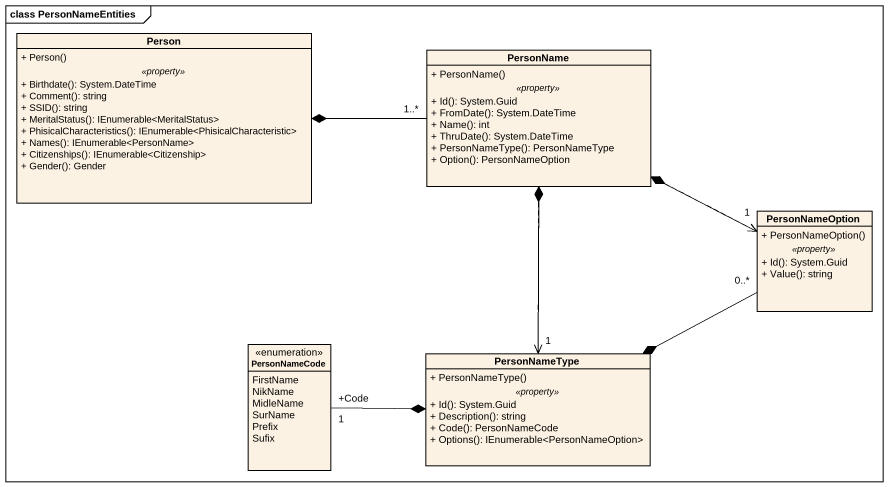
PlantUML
@startuml
mainframe class PersonNameEntities
hide circle
hide empty members
skinparam classAttributeIconSize 0
class "Person" as Person_ {
  + Person()
  .. <<property>> ..
  + Birthdate(): System.DateTime
  + Comment(): string
  + SSID(): string
  + MeritalStatus(): IEnumerable<MeritalStatus>
  + PhisicalCharacteristics(): IEnumerable<PhisicalCharacteristic>
  + Names(): IEnumerable<PersonName>
  + Citizenships(): IEnumerable<Citizenship>
  + Gender(): Gender
}
class PersonName {
  + PersonName()
  .. <<property>> ..
  + Id(): System.Guid
  + FromDate(): System.DateTime
  + Name(): int
  + ThruDate(): System.DateTime
  + PersonNameType(): PersonNameType
  + Option(): PersonNameOption
}
class PersonNameOption {
  + PersonNameOption()
  .. <<property>> ..
  + Id(): System.Guid
  + Value(): string
}
enum PersonNameCode {
  FirstName
  NikName
  MidleName
  SurName
  Prefix
  Sufix
}
class PersonNameType {
  + PersonNameType()
  .. <<property>> ..
  + Id(): System.Guid
  + Description(): string
  + Code(): PersonNameCode
  + Options(): IEnumerable<PersonNameOption>
}
PersonName "1..*" -left-* Person_
PersonName .right.> PersonNameOption
PersonName ..> PersonNameType
PersonNameOption "1" -left-* PersonName
PersonNameOption "0..*" -left-* PersonNameType
PersonNameCode "+Code\n1" -right-* PersonNameType
PersonNameType "1" -up-* PersonName
@enduml
